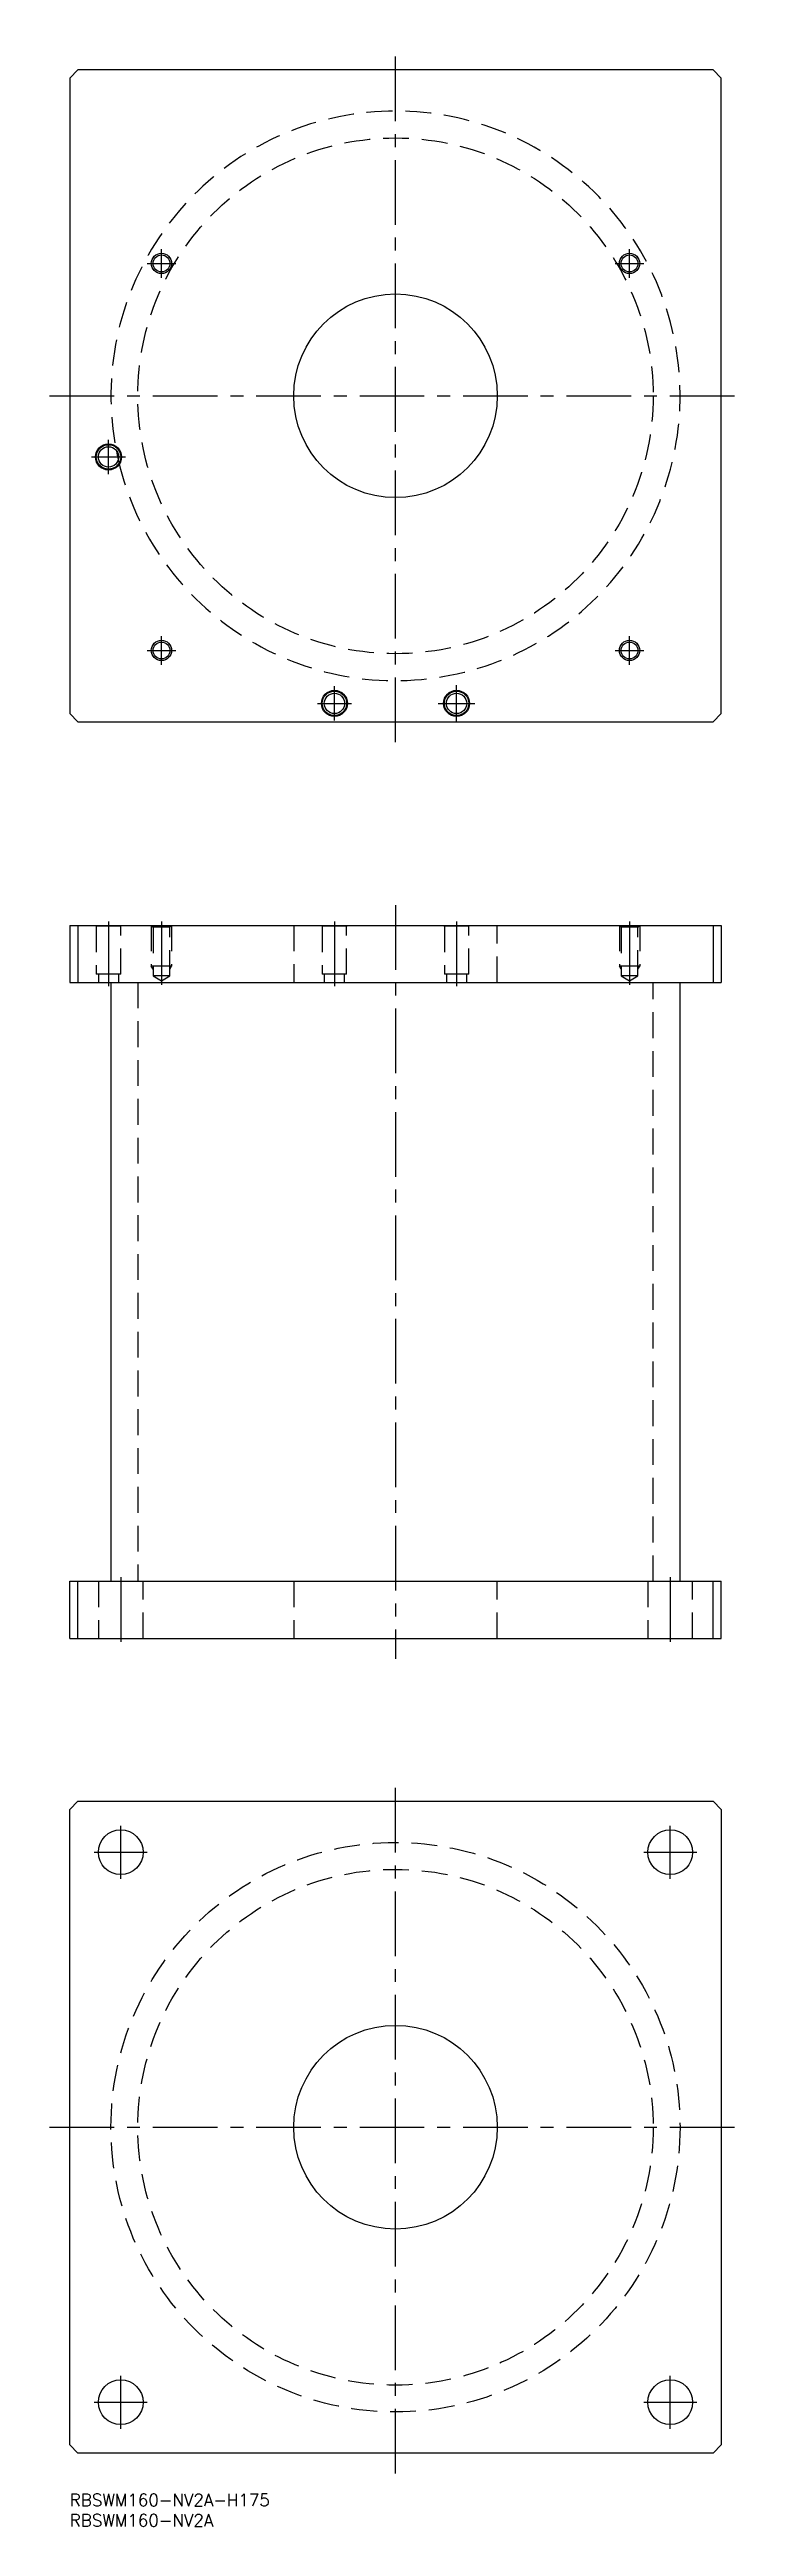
# Model space of a CAD drawing. Extents: x -5 to 165, y -8 to 600.
import ezdxf

# ---------------------------------------------------------------- set-up
doc = ezdxf.new("R2010")
doc.units = 0
doc.header["$LTSCALE"] = 0.5
doc.linetypes.add('CENTER', pattern=[50.8, 31.75, -6.35, 6.35, -6.35])
doc.linetypes.add('DASHED', pattern=[19.05, 12.7, -6.35])
for name, color, linetype in [('MSM_CENTER', 1, 'CENTER'), ('MSM_CONTINUOUS', 7, 'CONTINUOUS'), ('MSM_DASHED', 4, 'DASHED'), ('MSM_NARROW', 5, 'CONTINUOUS'), ('MSM_PART_NUMBER', 7, 'CONTINUOUS')]:
    doc.layers.add(name, color=color, linetype=linetype)
doc.styles.get("Standard").update_dxf_attribs({"font": 'txt.shx', "height": 3, "bigfont": 'bigfont.shx'})

msp = doc.modelspace()

# ---------------------------------------------------------------- linework, layer by layer
at = {"layer": 'MSM_CENTER'}
for p, q in [((80, 430), (80, 600)), ((19, 547.5), (26, 547.5)), ((22.5, 544), (22.5, 551)), ((134, 547.5), (141, 547.5)), ((137.5, 544), (137.5, 551)), ((-5, 515), (165, 515)), ((5.3, 500), (13.7, 500)), ((9.5, 495.8), (9.5, 504.2)), ((19, 452.5), (26, 452.5)), ((22.5, 449), (22.5, 456)), ((134, 452.5), (141, 452.5)), ((137.5, 449), (137.5, 456)), ((95, 435), (95, 444)), ((60.8, 439.5), (69.2, 439.5)), ((65, 435.3), (65, 443.7)), ((90.5, 439.5), (99.5, 439.5)), ((80, 390), (80, 205)), ((9.5, 386), (9.5, 370)), ((22.5, 386), (22.5, 370.407)), ((65, 386), (65, 370)), ((95, 386), (95, 370)), ((137.5, 386), (137.5, 370.407)), ((12.5, 225), (12.5, 209)), ((147.5, 225), (147.5, 209)), ((80, 5), (80, 175)), ((12.5, 151), (12.5, 164)), ((147.5, 151), (147.5, 164)), ((6, 157.5), (19, 157.5)), ((141, 157.5), (154, 157.5)), ((-5, 90), (165, 90)), ((12.5, 16), (12.5, 29)), ((147.5, 16), (147.5, 29)), ((6, 22.5), (19, 22.5)), ((141, 22.5), (154, 22.5))]:
    msp.add_line(p, q, dxfattribs=at)
at = {"layer": 'MSM_CONTINUOUS'}
for p, q in [((2, 595), (0, 593)), ((0, 593), (0, 437)), ((158, 595), (2, 595)), ((160, 593), (158, 595)), ((160, 437), (160, 593)), ((0, 437), (2, 435)), ((2, 435), (158, 435)), ((158, 435), (160, 437)), ((0, 385), (160, 385)), ((0, 385), (0, 371)), ((2, 385), (2, 371)), ((158, 385), (158, 371)), ((160, 385), (160, 371)), ((0, 371), (160, 371)), ((10.1, 371), (10.1, 224)), ((149.9, 224), (149.9, 371)), ((0, 210), (0, 224)), ((0, 224), (160, 224)), ((2, 210), (2, 224)), ((158, 210), (158, 224)), ((160, 210), (160, 224)), ((0, 210), (160, 210)), ((0, 168), (2, 170)), ((0, 12), (0, 168)), ((2, 170), (158, 170)), ((158, 170), (160, 168)), ((160, 168), (160, 12)), ((2, 10), (0, 12)), ((158, 10), (2, 10)), ((160, 12), (158, 10))]:
    msp.add_line(p, q, dxfattribs=at)
for centre, radius in [((22.5, 547.5), 2.067), ((137.5, 547.5), 2.067), ((80, 515), 25), ((9.5, 500), 3.2), ((9.5, 500), 3), ((9.5, 500), 2.5), ((22.5, 452.5), 2.067), ((137.5, 452.5), 2.067), ((65, 439.5), 3.2), ((65, 439.5), 3), ((65, 439.5), 2.5), ((95, 439.5), 3.2), ((95, 439.5), 3), ((95, 439.5), 2.5), ((12.5, 157.5), 5.5), ((147.5, 157.5), 5.5), ((80, 90), 25), ((12.5, 22.5), 5.5), ((147.5, 22.5), 5.5)]:
    msp.add_circle(centre, radius, dxfattribs=at)
msp.add_arc((80, 515), 69.9, 191.020888, 193.002068, dxfattribs=at)
at = {"layer": 'MSM_DASHED'}
for p, q in [((6.3, 385), (6.5, 384.8)), ((6.5, 384.8), (6.5, 373)), ((12.5, 384.8), (6.5, 384.8)), ((12.5, 384.8), (12.7, 385)), ((12.5, 373), (12.5, 384.8)), ((20, 385), (20.433, 384.567)), ((20, 385), (20, 375)), ((20.433, 384.567), (20.433, 372.6)), ((24.567, 384.567), (20.433, 384.567)), ((24.567, 384.567), (25, 385)), ((24.567, 372.6), (24.567, 384.567)), ((25, 385), (25, 375)), ((55, 385), (55, 371)), ((61.8, 385), (62, 384.8)), ((62, 384.8), (62, 373)), ((68, 384.8), (62, 384.8)), ((68, 384.8), (68.2, 385)), ((68, 373), (68, 384.8)), ((91.8, 385), (92, 384.8)), ((92, 384.8), (92, 373)), ((98, 384.8), (92, 384.8)), ((98, 384.8), (98.2, 385)), ((98, 373), (98, 384.8)), ((105, 371), (105, 385)), ((135, 385), (135.433, 384.567)), ((135, 385), (135, 375)), ((135.433, 384.567), (135.433, 372.6)), ((139.567, 384.567), (135.433, 384.567)), ((139.567, 384.567), (140, 385)), ((139.567, 372.6), (139.567, 384.567)), ((140, 385), (140, 375)), ((12.5, 373), (6.5, 373)), ((7, 373), (7, 371)), ((12, 371), (12, 373)), ((16.7, 371), (16.7, 224)), ((25, 375), (20, 375)), ((20.433, 374.25), (20, 375)), ((20.433, 372.6), (22.5, 371.407)), ((24.567, 372.6), (20.433, 372.6)), ((22.5, 371.407), (24.567, 372.6)), ((24.567, 374.25), (25, 375)), ((68, 373), (62, 373)), ((62.5, 373), (62.5, 371)), ((67.5, 371), (67.5, 373)), ((98, 373), (92, 373)), ((92.5, 373), (92.5, 371)), ((97.5, 371), (97.5, 373)), ((140, 375), (135, 375)), ((135.433, 374.25), (135, 375)), ((135.433, 372.6), (137.5, 371.407)), ((139.567, 372.6), (135.433, 372.6)), ((137.5, 371.407), (139.567, 372.6)), ((139.567, 374.25), (140, 375)), ((143.3, 224), (143.3, 371)), ((7, 224), (7, 210)), ((18, 210), (18, 224)), ((55, 224), (55, 210)), ((105, 210), (105, 224)), ((142, 224), (142, 210)), ((153, 210), (153, 224))]:
    msp.add_line(p, q, dxfattribs=at)
for centre, radius in [((80, 515), 63.3), ((80, 90), 69.9), ((80, 90), 63.3)]:
    msp.add_circle(centre, radius, dxfattribs=at)
msp.add_arc((80, 515), 69.9, 193.002068, 191.020888, dxfattribs=at)
at = {"layer": 'MSM_NARROW'}
for centre in [(22.5, 547.5), (137.5, 547.5), (22.5, 452.5), (137.5, 452.5)]:
    msp.add_circle(centre, 2.5, dxfattribs=at)

# ---------------------------------------------------------------- texts
at = {"layer": 'MSM_PART_NUMBER'}
for s, p in [('RBSWM160-NV2A-H175', (0, -3)), ('RBSWM160-NV2A', (0, -8))]:
    msp.add_text(s, height=3, dxfattribs=at).set_placement(p)

doc.saveas('drawing.dxf')
